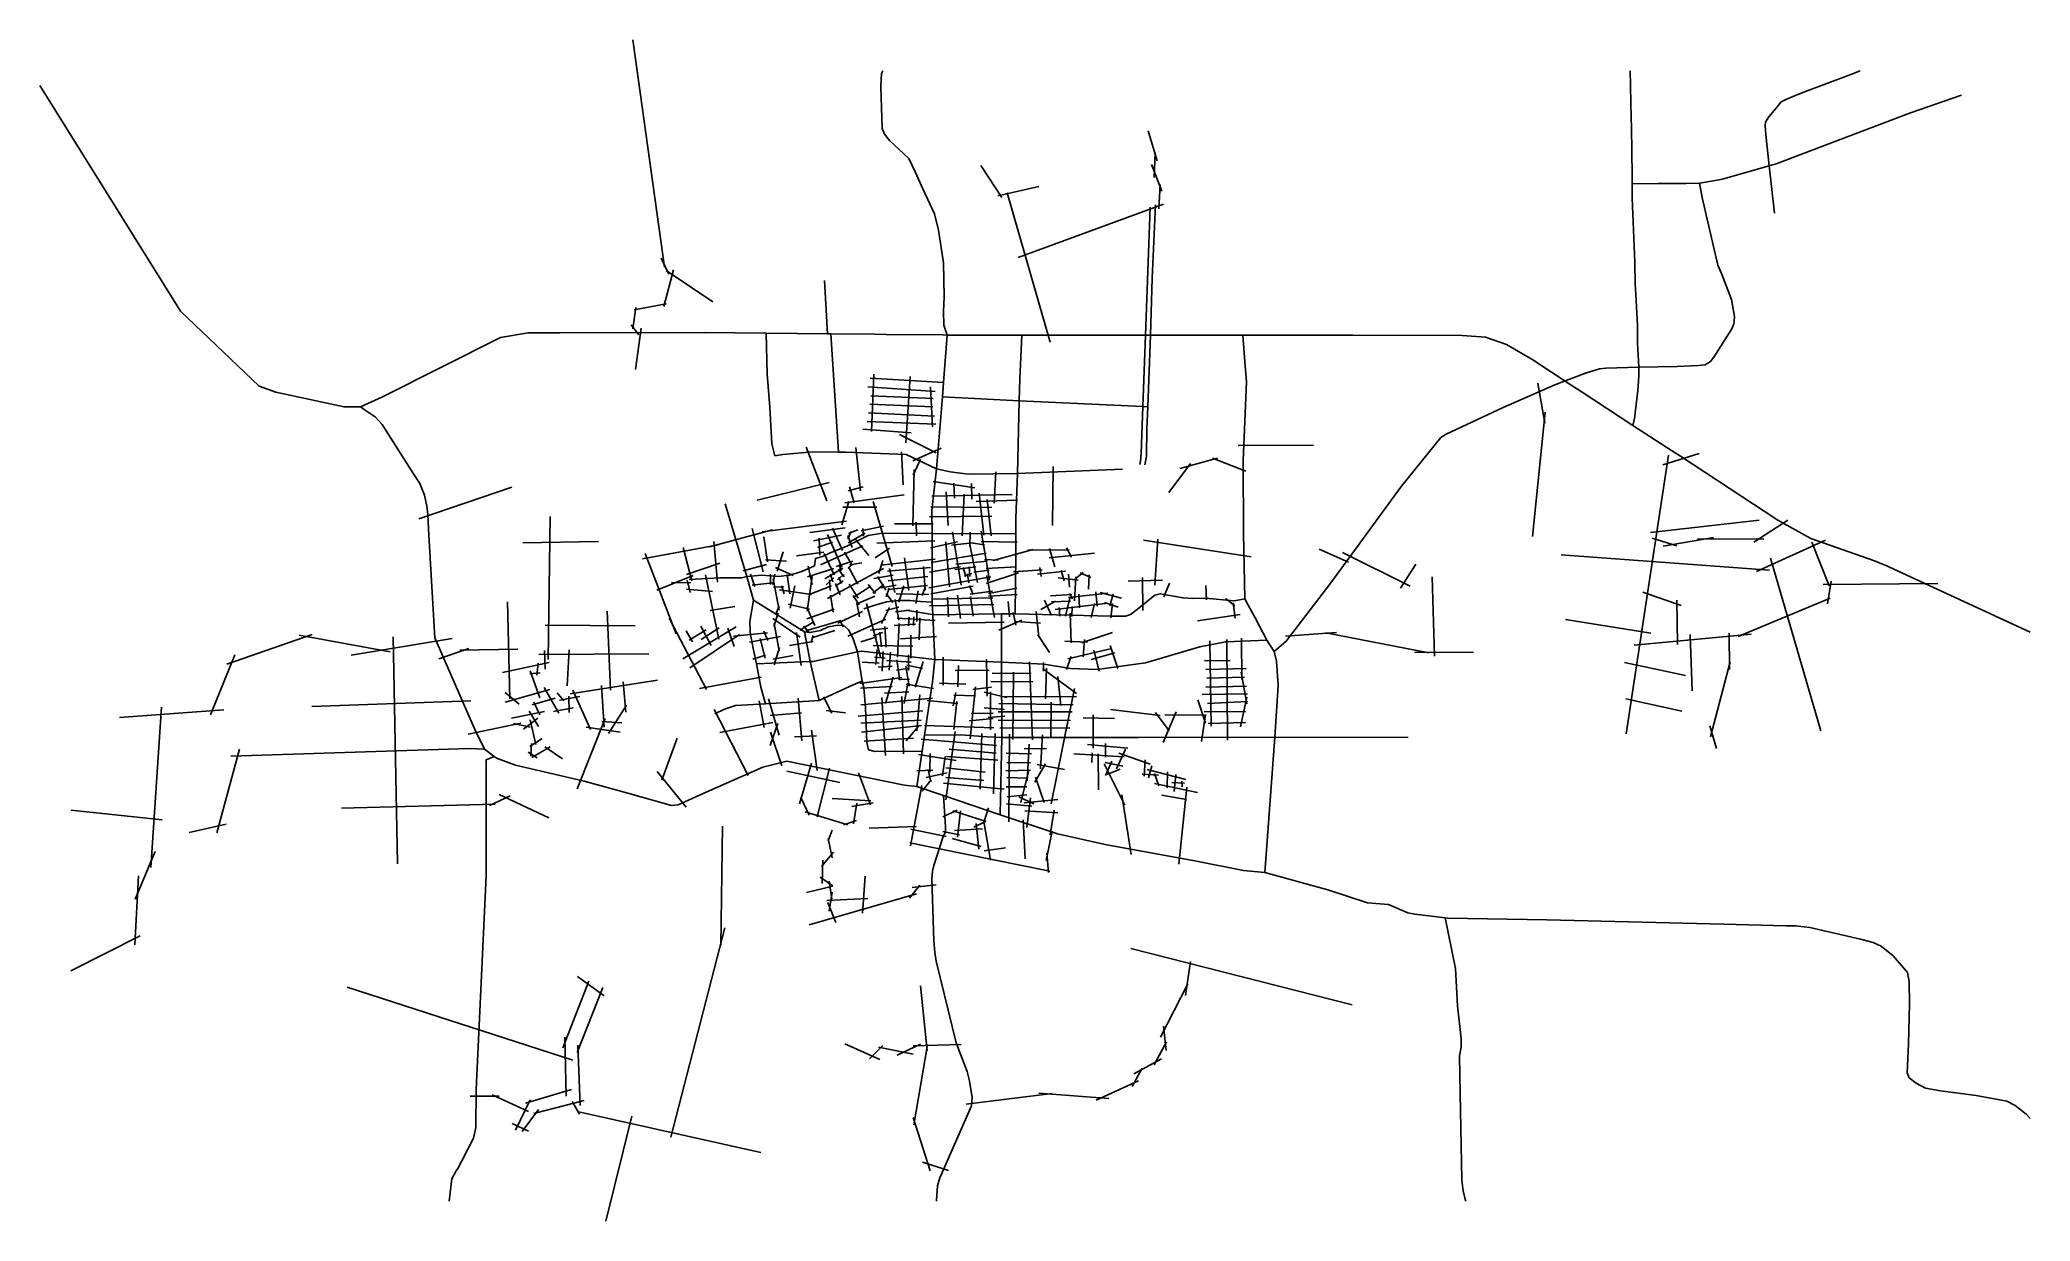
# Model space of a CAD drawing. Header units: metres. Extents: x 1062 to 8858, y 19 to 4646.
import ezdxf

# ---------------------------------------------------------------- set-up
doc = ezdxf.new("R2010")
doc.units = ezdxf.units.M
doc.header["$MEASUREMENT"] = 0
doc.layers.add('路网', color=2, linetype='Continuous')

msp = doc.modelspace()

# ---------------------------------------------------------------- linework, layer by layer
at = {"layer": '路网'}
for p, q in [((3508.2, 3755), (3384.5, 4645.5)), ((5438.7, 4171.3), (5403.4, 4289.2)), ((4747.6, 4153.2), (4830.6, 4027.6)), ((5457.1, 4053.4), (5417, 4157.6)), ((5427.4, 4106.3), (5431.4, 4203.3)), ((4521.2, 4061.9), (4490.2, 4128.8)), ((4814.5, 4034.1), (4975.6, 4071.1)), ((5445.8, 3983.3), (5449.9, 4079)), ((4851.4, 4046.1), (5019.4, 3460.8)), ((4893.6, 3793.2), (5463.5, 4002.5)), ((3525.7, 3728.2), (3496.4, 3789.9)), ((3506, 3601.3), (3543.7, 3744.6)), ((3698.7, 3620), (3515.9, 3741.6)), ((4147.3, 3494.3), (4135.5, 3702.5)), ((3384.4, 3513.8), (3396.4, 3597)), ((3390.2, 3588.6), (3514.7, 3611.3)), ((7320.7, 3528.5), (7316.7, 3597)), ((3408, 3490.4), (3377.7, 3529.7)), ((3417.1, 3516.9), (3395.8, 3354.2)), ((3663.6, 3499), (3097.3, 3498.3)), ((4190, 3030.8), (4159.9, 3494.4)), ((4377, 3492.1), (4334.6, 3492.6)), ((6204.8, 3488.3), (6170.6, 3488.3)), ((4305.4, 3287), (4569.5, 3268.2)), ((4602.3, 3303.2), (4314.7, 3321.1)), ((4329.4, 3336.7), (4320.1, 3111.2)), ((4471, 3327.4), (4454.1, 3067.4)), ((4558.4, 3130.5), (4550.2, 3287)), ((6929.9, 3300.8), (6957.4, 3144.1)), ((4313.5, 3218.6), (4560.3, 3208)), ((4316.4, 3251.4), (4561.8, 3241.3)), ((4286.2, 3120.5), (4475.5, 3106.9)), ((4302.5, 3150.7), (4571.4, 3140.1)), ((4307.3, 3184.4), (4566.1, 3171)), ((6958.8, 3186.7), (6909.3, 2700)), ((4063.9, 3050), (4144.1, 2839.5)), ((4257.8, 3048.5), (4276.1, 2879.2)), ((4429.5, 3099.7), (4573.4, 3028.2)), ((4481.4, 2996.1), (4591.9, 3045.9)), ((5756, 3056.7), (6050.5, 3057.5)), ((7488, 3014.4), (7438.7, 3046)), ((4437, 3032.3), (4443.6, 2902.7)), ((4486.5, 2963), (4481.8, 2742.2)), ((4512.2, 3002.9), (4482.5, 2940.7)), ((5031.5, 2974.7), (5029.2, 2742.9)), ((5484.5, 2872.6), (5568.7, 2986.9)), ((5527.1, 2966.7), (5675.2, 3006.6)), ((5786.5, 2956.8), (5656, 3006.6)), ((7441, 3018.5), (7275.8, 1927.2)), ((7419.1, 2981.3), (7561.4, 3025.1)), ((2546.9, 2769.8), (2911.2, 2893.1)), ((3872.4, 2842.6), (4153.2, 2912)), ((4227.8, 2878.7), (4286.4, 2895.1)), ((4232.9, 2895.4), (4251.7, 2832.7)), ((4560.8, 2916), (4723.8, 2891.6)), ((4641.6, 2909.3), (4645.1, 2850.3)), ((4711, 2907.3), (4713.2, 2847.2)), ((4807.2, 2953.2), (4800.7, 2830.8)), ((4203.6, 2746.1), (4231.5, 2837.9)), ((4207.4, 2815.8), (4340.4, 2815.1)), ((4214.6, 2832.4), (4447.2, 2864)), ((4326.3, 2837.9), (4400.2, 2583.5)), ((4551.7, 2816.5), (4791.2, 2814.3)), ((4556.5, 2857.7), (4871, 2865.4)), ((4612.3, 2875.4), (4620.5, 2744)), ((4682.2, 2865.7), (4674.9, 2702.9)), ((4730, 2837.3), (4891.1, 2842.1)), ((4740.9, 2870.4), (4759.5, 2705)), ((4772.6, 2845.6), (4787.9, 2703.2)), ((2581.6, 2786.7), (2585.9, 2705.7)), ((3052.8, 2218.4), (3061.6, 2778.5)), ((3894.9, 2561.9), (3852.5, 2731.5)), ((3891.7, 2718.2), (4221.3, 2760.7)), ((4077.5, 2716.7), (4216.6, 2734.8)), ((4167.2, 2733.1), (4205.7, 2646.1)), ((4279.5, 2723.1), (4366.2, 2740.9)), ((4288.5, 2701.8), (4286.3, 2732.1)), ((4409.6, 2749.5), (4561.3, 2750.3)), ((4494.6, 2756.1), (4496.5, 2703)), ((4547, 2777.9), (4791.2, 2779.7)), ((7371.6, 2715.7), (7796.6, 2764.9)), ((7775.7, 2678.5), (7908.5, 2764.9)), ((2953.8, 2675.2), (3250.9, 2680.4)), ((3422.5, 2613.1), (3719.8, 2667.7)), ((3582.3, 2657.2), (3616.5, 2526.2)), ((3685.2, 2660), (3931.7, 2727.1)), ((3702.7, 2681), (3716.7, 2521)), ((3911.9, 2600.7), (3898.4, 2699)), ((4092.5, 2683.3), (4202.1, 2705.4)), ((4107.5, 2657.1), (4166.8, 2678.8)), ((4115.3, 2693.8), (4116.9, 2627.7)), ((4119.7, 2590), (4285.5, 2663.3)), ((4147.1, 2708.4), (4203.2, 2579.7)), ((4226.5, 2703.7), (4243.9, 2657.4)), ((4227, 2691.5), (4240, 2719.9)), ((4228.5, 2675.5), (4294.7, 2712.8)), ((4229, 2712), (4265.5, 2726)), ((4257.6, 2688.2), (4308.6, 2625.9)), ((4334.2, 2616.5), (4389.7, 2654.2)), ((4340.4, 2674.8), (4568, 2683.1)), ((4551.1, 2655.5), (4657, 2679.5)), ((4611.4, 2679.8), (4625.1, 2503.8)), ((4633.4, 2665.9), (4715.3, 2675.5)), ((4636.9, 2718.8), (4670.6, 2509.4)), ((4704.2, 2668.8), (4734.6, 2520.1)), ((4706.7, 2717), (4705.3, 2660.2)), ((4708.7, 2675.9), (4761.9, 2667.8)), ((4748.7, 2720.9), (4782.5, 2529.7)), ((4749.1, 2680.2), (4890.4, 2678.8)), ((5016.9, 2653.9), (5037.7, 2581.6)), ((5082.9, 2655.7), (5102.7, 2619.8)), ((5384.9, 2686.2), (5806.3, 2620.4)), ((5429.9, 2509.4), (5440.8, 2690.4)), ((6072.6, 2651.2), (6188.1, 2600.3)), ((7377.6, 2693.4), (7474.5, 2663.6)), ((7420.8, 2662.1), (7617.7, 2696.3)), ((7555.1, 2691.9), (7814.5, 2690.4)), ((7786.2, 2563.1), (8056.7, 2686.3)), ((8003.6, 2677.7), (8070.4, 2506.7)), ((3432.9, 2634.1), (3554, 2319)), ((3595, 2551.9), (3725.2, 2595.9)), ((3817.6, 2565.7), (3908.9, 2590.4)), ((3904.8, 2609.5), (3986.4, 2603.5)), ((3943.7, 2579), (4012.7, 2547.3)), ((3950.1, 2564.5), (3973.6, 2640.1)), ((4026.3, 2625.3), (4132.3, 2638.7)), ((4069.1, 2542.9), (4172.6, 2574.6)), ((4071.2, 2584.2), (4087.5, 2512.5)), ((4134.5, 2633.8), (4173.3, 2549.7)), ((4136.3, 2534.2), (4207.3, 2576.1)), ((4147.5, 2457.4), (4366, 2574.5)), ((4181.6, 2582.5), (4246.2, 2603.2)), ((4193.4, 2590.8), (4200.5, 2565.5)), ((4214.5, 2639.1), (4244, 2587.4)), ((4229.3, 2581.5), (4265.9, 2513.3)), ((4229.5, 2573.8), (4239.4, 2592.4)), ((4234.5, 2589.3), (4281.3, 2597.2)), ((4349, 2556), (4363.7, 2606.3)), ((4355.6, 2587.6), (4568.6, 2611.1)), ((4382.2, 2564), (4550.5, 2579.4)), ((4389.6, 2574.5), (4411.3, 2481.5)), ((4448.9, 2616.8), (4465.9, 2490.7)), ((4523.6, 2582.7), (4529.7, 2490.7)), ((4547.2, 2561.2), (4667.7, 2581.5)), ((4553.6, 2598.1), (4769.4, 2635.2)), ((4646.7, 2571.3), (4728.8, 2582.2)), ((4649.5, 2591.6), (4774.3, 2604.1)), ((4678.4, 2579.2), (4689.7, 2543.5)), ((4702.8, 2581.7), (4705.1, 2543.7)), ((4762.1, 2610), (4815.4, 2608.2)), ((4768.9, 2575.1), (4887.5, 2581)), ((4796.8, 2606.6), (4952.8, 2649.3)), ((4932.1, 2647.3), (5093.6, 2648.2)), ((4978.6, 2578.6), (4984.4, 2543.8)), ((5016, 2617.1), (5193.1, 2635)), ((6165.1, 2637.6), (6430.1, 2506.1)), ((6391.9, 2498.4), (6452.2, 2591.8)), ((7021.5, 2629.2), (7837.3, 2569)), ((7841.4, 2615.5), (8038.9, 1939.4)), ((8299.1, 2584), (8264.1, 2599.1)), ((3479.3, 2490.6), (3621.7, 2548.1)), ((3536.2, 2520.7), (3612.5, 2518.8)), ((3597.8, 2529.3), (3608.7, 2480.9)), ((3669.1, 2550), (3721.2, 2297.8)), ((3845.9, 2552.9), (3863, 2505.1)), ((3851.9, 2509.5), (3931.3, 2519.4)), ((3924.1, 2512.3), (3923.7, 2553.3)), ((3941.1, 2552.9), (3933.4, 2512.5)), ((3934.5, 2534.4), (3958, 2412.2)), ((3936.1, 2502.5), (3976.1, 2503.7)), ((3966.9, 2507.5), (3976.9, 2476)), ((3989.6, 2551.4), (3999.6, 2476.4)), ((4019.5, 2507.2), (4001, 2419.8)), ((4086.9, 2543.8), (4068.2, 2407.8)), ((4163, 2507.6), (4072.6, 2471.5)), ((4172.2, 2538.3), (4141.8, 2510.7)), ((4154.5, 2531), (4157.6, 2488.8)), ((4159.1, 2552.9), (4168.3, 2523.3)), ((4209.2, 2527.3), (4178.1, 2505.6)), ((4178.5, 2516), (4197.2, 2471.4)), ((4210.4, 2551.8), (4187.1, 2530.8)), ((4190.2, 2572.7), (4211.2, 2542.1)), ((4191.4, 2541.7), (4202.6, 2516)), ((4211.2, 2542.1), (4210.4, 2551.8)), ((4232.5, 2513.7), (4267.1, 2459.5)), ((4248.1, 2461), (4316.9, 2506.5)), ((4306.2, 2511.9), (4335.9, 2477.7)), ((4324.5, 2478.4), (4367.8, 2512.2)), ((4329, 2536.5), (4403.9, 2548.7)), ((4342.7, 2543.7), (4375.4, 2489.8)), ((4359, 2498.9), (4416, 2509.6)), ((4388.8, 2498.6), (4376.9, 2463.9)), ((4383.8, 2493.1), (4538.7, 2508.3)), ((4385.4, 2527.1), (4540.6, 2544.3)), ((4446.2, 2507.3), (4426.8, 2442.6)), ((4518.7, 2469.1), (4530.5, 2500.7)), ((4543.6, 2499.2), (4787.5, 2542)), ((4552.5, 2475.5), (4717.7, 2506.1)), ((4682.7, 2544.4), (4712.6, 2555.5)), ((4696, 2553.9), (4701.5, 2519.3)), ((4703.3, 2508.7), (4718.4, 2472.6)), ((4721.1, 2560.5), (4780.4, 2569.1)), ((4769.2, 2516.6), (4894.8, 2558.6)), ((4771, 2547.1), (4801.8, 2383.3)), ((4777.6, 2477.5), (4889.4, 2498.1)), ((4875.6, 2561.9), (4988.4, 2570.2)), ((4969.5, 2552.3), (5079.7, 2564.9)), ((5051.4, 2538.6), (5128.8, 2528.8)), ((5062.3, 2567.7), (5074.1, 2526.8)), ((5091.6, 2552.4), (5094.9, 2502)), ((5115, 2448.3), (5120.3, 2541.8)), ((5116.2, 2533.3), (5148.6, 2558.8)), ((5136.9, 2558.4), (5178.6, 2539.8)), ((5172.1, 2550.7), (5169.7, 2494.4)), ((5324.8, 2525.3), (5459.2, 2529.5)), ((5382.4, 2410.2), (5381.5, 2539.5)), ((5465, 2463.6), (5487.5, 2517.8)), ((5631.5, 2452.5), (5628.9, 2508.4)), ((6525.3, 2231.5), (6515.9, 2542.6)), ((8047.3, 2512.7), (8497.1, 2515.7)), ((8078.9, 2525), (8064.1, 2436.1)), ((2903.6, 2065), (2894.4, 2445)), ((3595.4, 2494.7), (3696.9, 2485.2)), ((3687.4, 2410.3), (3783.7, 2426.5)), ((3958.4, 2427.2), (3943, 2393.7)), ((3958.9, 2491.1), (4084.2, 2472.6)), ((3993.3, 2434.8), (4076.6, 2415.5)), ((4066.4, 2424), (4097.8, 2351.2)), ((4158.4, 2470.9), (4169.9, 2404.6)), ((4247.3, 2469.3), (4271.3, 2432.5)), ((4259.5, 2434.8), (4332.1, 2466.3)), ((4262.1, 2440.5), (4273.2, 2386.2)), ((4299.8, 2438.6), (4354.9, 2229.2)), ((4358.5, 2360.2), (4390.2, 2422.4)), ((4375.2, 2410.5), (4426.7, 2423.6)), ((4376.6, 2476.8), (4403.3, 2442.5)), ((4411.7, 2453.2), (4426.5, 2373.1)), ((4416.8, 2475.3), (4544.8, 2473.8)), ((4493.3, 2438.6), (4502.1, 2488.2)), ((4547, 2429.5), (4798.4, 2434.6)), ((4554.7, 2454.9), (4795.1, 2460.8)), ((4617.8, 2463), (4621.1, 2385.3)), ((4656.1, 2470), (4667.9, 2379)), ((4706.3, 2474.4), (4793.6, 2486.9)), ((4707.7, 2465.9), (4717.7, 2388.6)), ((4778, 2467.1), (4890.6, 2472.9)), ((4854.6, 2445.2), (4860.8, 2385.6)), ((4983.5, 2414.5), (5040.1, 2446.6)), ((4997.2, 2450.9), (5024.6, 2391.4)), ((5021, 2468.5), (5104.5, 2473.8)), ((5025.1, 2443.9), (5099.2, 2446.9)), ((5038.8, 2414.2), (5245, 2439)), ((5055.3, 2422.3), (5057.3, 2388.1)), ((5098.2, 2464.1), (5080.1, 2387.9)), ((5091.1, 2461.6), (5245.1, 2478.2)), ((5095.1, 2477.8), (5107.3, 2456.8)), ((5106.3, 2426.9), (5105, 2387.1)), ((5132.4, 2474), (5134.5, 2421.3)), ((5192.5, 2438.5), (5179.8, 2383.5)), ((5198.1, 2483.1), (5203.5, 2428.1)), ((5214.7, 2480.7), (5298.5, 2458.4)), ((5232.6, 2441.6), (5285.6, 2423.8)), ((5266.3, 2475), (5252.9, 2428.9)), ((5264.1, 2438), (5257.5, 2381.3)), ((5706.9, 2457.8), (5742.6, 2428.3)), ((5735.7, 2440.7), (5743.9, 2380.2)), ((5822.6, 2382.1), (5793.4, 2433.6)), ((7341.6, 2481.9), (7491.6, 2429.9)), ((7473.8, 2450.7), (7476.7, 2277)), ((7714.8, 2308.3), (8074.3, 2458.3)), ((3041.4, 2353.3), (3393.8, 2350.7)), ((3296.7, 2099.1), (3284.2, 2407.6)), ((3526.5, 2380.9), (3673.5, 2101.3)), ((3581, 2220.8), (3789.7, 2346.4)), ((3691.3, 2273.4), (3650.6, 2348.8)), ((3651.8, 2297.5), (3722.4, 2342.7)), ((3756.4, 2341.7), (3782.2, 2269.6)), ((3933, 2379.7), (4039.9, 2305.6)), ((3954.6, 2399.8), (3937, 2348.5)), ((3938.2, 2360.1), (3957.8, 2252.8)), ((4094.1, 2366.3), (4038.7, 2333.8)), ((4054.1, 2349.8), (4072.4, 2326.5)), ((4061.8, 2331.4), (4200.8, 2371.5)), ((4066, 2378.6), (4172.9, 2415.4)), ((4283.9, 2406.1), (4187.9, 2361)), ((4193.9, 2372.4), (4210.6, 2346.1)), ((4227.4, 2310.6), (4376.4, 2377)), ((4315.8, 2333.5), (4383.2, 2341.3)), ((4371.7, 2348.1), (4377.5, 2267.6)), ((4408.1, 2351.3), (4491.6, 2356.9)), ((4413.1, 2405.1), (4470.4, 2411.4)), ((4419.6, 2380.8), (4568.9, 2371.2)), ((4427.8, 2360.2), (4421.1, 2228.4)), ((4453.5, 2411.4), (4565.4, 2393.3)), ((4467, 2384.8), (4464.8, 2350.9)), ((4483.8, 2351.3), (4485.7, 2385.2)), ((4496.9, 2367.1), (4496.9, 2411.4)), ((4508.4, 2381.8), (4505.8, 2296.1)), ((4621.6, 2361.4), (4839.3, 2365.5)), ((4818.4, 2333.4), (4909.1, 2373.3)), ((4874, 2403.3), (4884.8, 2353.3)), ((4885.3, 2367.5), (4981.9, 2360.9)), ((4965.2, 2406.9), (4975.5, 2305.7)), ((5097.8, 2400.1), (5101.1, 2283.4)), ((5596.5, 2370.7), (5763.2, 2394.6)), ((7038.5, 2375), (7372.8, 2321.6)), ((1795, 2200.4), (2129, 2317)), ((2077.9, 2313.4), (2433.9, 2249)), ((2281.5, 2236), (2677.2, 2300.8)), ((2445.5, 2307.8), (2463.3, 1419.1)), ((2624.8, 2221.4), (2742.9, 2261.9)), ((3594.1, 2331.1), (3618.1, 2288)), ((3605.6, 2294.8), (3671.9, 2334.7)), ((3608.2, 2185.7), (3802.3, 2316.4)), ((3779.7, 2310), (3912, 2323.5)), ((3841.8, 2286.2), (3962.9, 2308.3)), ((3883.9, 2300.3), (3902.7, 2223.7)), ((3898.3, 2330.3), (3913.6, 2293.1)), ((3959.8, 2265.2), (3938.6, 2198.4)), ((3998.7, 2273.2), (4090.8, 2289.2)), ((4026.3, 2324.1), (4043.9, 2194.8)), ((4083.6, 2285.5), (4091.7, 2312.5)), ((4086, 2303.2), (4175.7, 2332.9)), ((4277.5, 2288), (4340.4, 2307.2)), ((4325.7, 2273.9), (4482, 2271.3)), ((4326.3, 2311.7), (4363.7, 2324.8)), ((4352.4, 2326.2), (4359, 2267.8)), ((4433.1, 2300.2), (4574.8, 2309.2)), ((4473.4, 2314.3), (4473.4, 2224.3)), ((4971.3, 2315), (5016.7, 2246.4)), ((5077.3, 2290.3), (5165.5, 2287.2)), ((5089.1, 2221.7), (5261.6, 2261.4)), ((5141.7, 2284.6), (5263.6, 2324)), ((5149.2, 2229.6), (5154.1, 2296.9)), ((5254.7, 2273.3), (5284.6, 2183.6)), ((5645.3, 2291.2), (5650.7, 1957.3)), ((5713.7, 1902.4), (5712.1, 2297.4)), ((5768.7, 2301.7), (5770.8, 2141)), ((5940.9, 2310.5), (6140.5, 2324.1)), ((6098.9, 2323.2), (6502.3, 2245.1)), ((7307.2, 2275), (7764.9, 2317.6)), ((7526, 2316), (7534.9, 2095.4)), ((7679.6, 2322.2), (7680.6, 2179.7)), ((1826.2, 2237.2), (1730.9, 2002.3)), ((2706.7, 2255.7), (2934.9, 2259.2)), ((2874.6, 2167.7), (3056.7, 2206.4)), ((3013.6, 2204.6), (3008.3, 2157.4)), ((3016.9, 2237.7), (3447.3, 2240.3)), ((3038.2, 2253.8), (3040.9, 2180.9)), ((3127.3, 2115.1), (3135.2, 2256.1)), ((3855, 2220.1), (3904.7, 2235.7)), ((3935, 2220), (4013.1, 2234.4)), ((4283, 2208.8), (4349.9, 2203.8)), ((4332, 2227.6), (4373.3, 2223.5)), ((4341.6, 2257.4), (4336.1, 2198.7)), ((4346.3, 2189.2), (4400, 2192.9)), ((4365.9, 2250.6), (4361.6, 2173.3)), ((4377.9, 2214.8), (4474.6, 2207.7)), ((4394.1, 2247.5), (4388.9, 2177.3)), ((4418.2, 2176.5), (4469.1, 2184.7)), ((4419.4, 2217.4), (4431, 2138.1)), ((4454.6, 2192.4), (4466.9, 2113.7)), ((4458.6, 2196.3), (4518.9, 2183.8)), ((4464.6, 2237.6), (4464.6, 2176.2)), ((4522.3, 2210.3), (4491.3, 2109.7)), ((4600.9, 2227.9), (4600.1, 2118.1)), ((4661, 2195.5), (4657.6, 2111.7)), ((4770.6, 2220), (4772.7, 2075.4)), ((4938.6, 2209.3), (4950.5, 1903.9)), ((4989.7, 2183.9), (5122.2, 2086.1)), ((4993.7, 2207.2), (4994, 2172.9)), ((5005, 2184.3), (5001.7, 2064.5)), ((5083.1, 2179.7), (5101.9, 2230.9)), ((5180.1, 2218.2), (5272.4, 2244.9)), ((5190.6, 2255.2), (5211, 2172.4)), ((5624.3, 2215.4), (5724.8, 2213.8)), ((5629.6, 2178.9), (5787.2, 2183.7)), ((6447.1, 2246), (6677.3, 2247.7)), ((7269.6, 2206.5), (7508.2, 2156.1)), ((7683.3, 2210.2), (7606, 1916.3)), ((2981.8, 2162.4), (3021.5, 2166.8)), ((2982.9, 2173.9), (3020.9, 2068.8)), ((3094.8, 2008.4), (3037.1, 2108.7)), ((3138.7, 2084.7), (3481.5, 2137.2)), ((3272.1, 1953.1), (3262.3, 2117)), ((3357.1, 2011.8), (3347.1, 2131.3)), ((3645.7, 2104.8), (3886.9, 2150)), ((4273.7, 2124.7), (4438.9, 2147.9)), ((4276.3, 2107), (4401.2, 2112.4)), ((4374, 2046.5), (4404, 2149.6)), ((4426, 2142.1), (4468.9, 2140.4)), ((4461.5, 2126.1), (4447.8, 2046.7)), ((4455.5, 2121.6), (4561.9, 2105.4)), ((4586, 2126.1), (4689.6, 2122.3)), ((4647.1, 2175.5), (4780.7, 2176.9)), ((4727.4, 2111.1), (4706.3, 1908.2)), ((4716.4, 2101.7), (4789.3, 2110.4)), ((4786.9, 2132.2), (4951.3, 2131.7)), ((4792.7, 2165.4), (4945.2, 2164.3)), ((4876.4, 2168.7), (4873, 1905.2)), ((5114.7, 2105.7), (5023.6, 1654.1)), ((5048.9, 2152.6), (5061.3, 2038.8)), ((5629, 2110.7), (5788.8, 2114.4)), ((5632.7, 2145.1), (5780.4, 2149.9)), ((5767.6, 2168.5), (5789.9, 2045.2)), ((1538.2, 2032.2), (1496.2, 1404.1)), ((2127.6, 2034.6), (2750, 2056.8)), ((2884.2, 2089.4), (2939.7, 2043.7)), ((2885.1, 2051.6), (3059.3, 2100.9)), ((2990.4, 2041.1), (3080.4, 2067.7)), ((2997.1, 2052.2), (3020.4, 2002.3)), ((3074.2, 2014.5), (3151.4, 2029.5)), ((3088.6, 2088.1), (3114.6, 2056.6)), ((3096.9, 2059.9), (3177.8, 2074.3)), ((3135.3, 2010.6), (3134.2, 2075.5)), ((3149.5, 2099.2), (3218.7, 1944.3)), ((3290.1, 1928.3), (3360.4, 2040)), ((3879.1, 2056.3), (3899, 1952.5)), ((3916.4, 2064.5), (3957.8, 1921.9)), ((4032.5, 2067.4), (4047.3, 1900.4)), ((4131.5, 2072), (4164.4, 2008.8)), ((4278.5, 2041.4), (4558.5, 2067.8)), ((4359.6, 2070), (4375, 1842.6)), ((4370.9, 2087), (4465.5, 2091.9)), ((4438.1, 2073.7), (4445.4, 1849.2)), ((4509.3, 2080.3), (4496.8, 1938.7)), ((4537.7, 2058.6), (4658, 2045.8)), ((4649.9, 2089.8), (4639.2, 2037.2)), ((4653.3, 2053.9), (4642.2, 1945.2)), ((4727.4, 2076.1), (4642.6, 2079.1)), ((4761, 2090.4), (4849.4, 2070.4)), ((4761, 2029.8), (4840, 2023.4)), ((4786.2, 1943.6), (4785.3, 2092.5)), ((4818.2, 2047), (5109.5, 2041.6)), ((4833.7, 2072), (5122.2, 2074.4)), ((5022.8, 2051.5), (5022.3, 1910.4)), ((5627.7, 1969.9), (5598.2, 2060.3)), ((5615.3, 2081.1), (5792, 2083.8)), ((5635.9, 2046.8), (5793, 2054.7)), ((5790.4, 2070.6), (5765.5, 1954.8)), ((7274.1, 2064.3), (7493.4, 2017)), ((1373.8, 1992.1), (1783, 2021.3)), ((2740.2, 1926.9), (2946.6, 1969.6)), ((2910, 1989), (3038.2, 2015.6)), ((2982.7, 1953.5), (2917.7, 1968.5)), ((2956, 1946.3), (3012.1, 1988.4)), ((2978.8, 2016.7), (3015.4, 1955.7)), ((2982.1, 1981.8), (3005.4, 1886.4)), ((3166.6, 1712.3), (3276.8, 1988.2)), ((3201.6, 1953.7), (3335, 1934.4)), ((3263, 1975.3), (3341.1, 1970.9)), ((3704, 2023.1), (3836.7, 1764.5)), ((3725, 1933), (3933.8, 1971.5)), ((3953.3, 1968.4), (3922.3, 1882)), ((3922.5, 1999), (4045.8, 2010.2)), ((4141.9, 2018.6), (4217.2, 2009.7)), ((4267.8, 1997.4), (4520.3, 2017.9)), ((4278.1, 1968.8), (4514.4, 1981.3)), ((4281, 1933.6), (4515.9, 1960.7)), ((4455.7, 1900.6), (4504.9, 1958.5)), ((4526.9, 1959.8), (4799, 1951.7)), ((4702.4, 1979), (4796.8, 1987.1)), ((4710.5, 2006.7), (4796, 2008.9)), ((4776.8, 1991.8), (4841.7, 1996.9)), ((4815.7, 1981), (5098.7, 1980.3)), ((4816.4, 2014), (5106.1, 2013.3)), ((4821.8, 1949.4), (5096.7, 1950.7)), ((5148.7, 1990.5), (5271.6, 1987.6)), ((5187.4, 1871.2), (5188.3, 2001.7)), ((5256.1, 2022.8), (5450.4, 1999.3)), ((5432.7, 2011.1), (5485.7, 1939)), ((5513.6, 2014), (5462.1, 1894.2)), ((5468.8, 2001.5), (5625.5, 2000.1)), ((5612.2, 1897.9), (5628.4, 2003)), ((5622.2, 2015.1), (5784.1, 2013.5)), ((5638.5, 1967.4), (5784.6, 1972.2)), ((7603, 1959.2), (7629.7, 1870.4)), ((2981.6, 1878.6), (3029.8, 1909.7)), ((2988.2, 1889.2), (2984.9, 1840.4)), ((2989.3, 1834.3), (3061.5, 1877)), ((3039.8, 1876.4), (3109.2, 1829.3)), ((3558.5, 1911), (3498.7, 1746)), ((3924.5, 1934.4), (3968.9, 1802.9)), ((4018.4, 1915.2), (4104.2, 1920.4)), ((4084.3, 1941.8), (4106.4, 1784.4)), ((4290.6, 1899.1), (4483.6, 1910.1)), ((4514.1, 1907.2), (4809, 1882.3)), ((4646.9, 1936.8), (4611.2, 1668.9)), ((4752.1, 1929.3), (4745.9, 1710.8)), ((4803.7, 1929.3), (4797.5, 1692.3)), ((4860, 1925.7), (4857.2, 1582.6)), ((4937.7, 1886.9), (4929.4, 1743.5)), ((4989.7, 1924.3), (4982.1, 1789.9)), ((5165.7, 1885.6), (5323.1, 1871.8)), ((5235.9, 1890.1), (5235.9, 1836.5)), ((1844, 1868), (1754.8, 1539.8)), ((2974.9, 1855.3), (3010.4, 1833.7)), ((3671.9, 1698.5), (3893.6, 1796.4)), ((4084.5, 1812.2), (4037.6, 1653.4)), ((4503.2, 1846.8), (4651.1, 1823.5)), ((4549.9, 1850.8), (4548, 1777.9)), ((4597.8, 1763.6), (4608.3, 1838.7)), ((4610.6, 1794.1), (4764.6, 1777.7)), ((4613.9, 1839.3), (4814, 1824.2)), ((4623.9, 1868.1), (4808.1, 1851.3)), ((4847.6, 1852.5), (4946.4, 1849)), ((4849.8, 1814.7), (4942.5, 1814.2)), ((4918.3, 1868.9), (5005.7, 1869.6)), ((5000.7, 1810.1), (4959.9, 1737.9)), ((4968.9, 1807.2), (5075, 1787.8)), ((5111.6, 1848.9), (5309.3, 1837)), ((5184.5, 1853), (5182.7, 1815.9)), ((5207.5, 1849.8), (5208.4, 1708.1)), ((5230.9, 1809.6), (5312.4, 1648.1)), ((5235.4, 1815), (5303.8, 1800.7)), ((5236.8, 1765), (5261.1, 1820.9)), ((5279.9, 1790.2), (5314.4, 1867.2)), ((5288.7, 1852.1), (5411.2, 1808.5)), ((5391.9, 1825.5), (5387.3, 1761.3)), ((5404.7, 1754.9), (5417.1, 1802.1)), ((3480.2, 1780.1), (3594.1, 1640.8)), ((3988.4, 1781.9), (4195.6, 1737.3)), ((4154.5, 1792.8), (4107.1, 1601.9)), ((4268.7, 1775.2), (4315.7, 1649.8)), ((4516.9, 1725.8), (4472.3, 1489.3)), ((4497.2, 1782.2), (4559.4, 1785.5)), ((4517.7, 1703.6), (4553.9, 1747.1)), ((4533.4, 1757.1), (4616.4, 1775.2)), ((4541.5, 1787.9), (4552.6, 1739.8)), ((4602.3, 1734.9), (4839.4, 1711.5)), ((4611, 1756.6), (4759.5, 1745)), ((4845.4, 1782.5), (4942.9, 1785.5)), ((4847.5, 1720.4), (4927.8, 1719.6)), ((4850.2, 1756.4), (4929.7, 1754.1)), ((4934.2, 1780.2), (4904.4, 1658.2)), ((4962.1, 1757.6), (4995.8, 1658.3)), ((5241.4, 1767.7), (5293.3, 1789.7)), ((5379.5, 1769.1), (5443.7, 1765.9)), ((5398.8, 1788.4), (5551.1, 1748.5)), ((5427.7, 1771.9), (5445.6, 1723.7)), ((5427.7, 1733.4), (5597, 1697.6)), ((5477.7, 1715.5), (5479.5, 1779.2)), ((5495.6, 1737.5), (5545.6, 1733.8)), ((5511.7, 1768.2), (5504.8, 1702.2)), ((5555.4, 1718.5), (5523.7, 1417.7)), ((5535.5, 1742.1), (5536.9, 1720.1)), ((2243.3, 1636), (2845.8, 1652.7)), ((2823.5, 1647.1), (2904.2, 1684.7)), ((2861.1, 1690.2), (3055.9, 1598.5)), ((4042.5, 1678.6), (4075, 1609.6)), ((4166.2, 1674.1), (4317, 1665.1)), ((4242.1, 1643.4), (4326.1, 1657.9)), ((4249.3, 1575.3), (4262.8, 1655.6)), ((4777.3, 1637.8), (4759.4, 1579.9)), ((4848.2, 1653.3), (4947.8, 1644.1)), ((4851.3, 1681.3), (4928.5, 1689.2)), ((4896.6, 1681.3), (4955.2, 1653.1)), ((4917.6, 1657.5), (5050, 1670)), ((4928.7, 1561.1), (4942.5, 1676.9)), ((5300, 1688.1), (5337.2, 1454.9)), ((5457.1, 1687.1), (5553.9, 1671)), ((1184.4, 1629.1), (1540.7, 1591)), ((1647.3, 1541.8), (1791.3, 1574.2)), ((3736.1, 1566.5), (3728.9, 1098.7)), ((4060.1, 1622.2), (4227.2, 1571.3)), ((4210, 1571.7), (4261, 1588)), ((4311, 1558.4), (4495.6, 1564.3)), ((4599.6, 1603.1), (4655.6, 1629)), ((4768.8, 1584.9), (4638.5, 1626)), ((4668.6, 1625.4), (4657, 1522.8)), ((4719.9, 1562), (4763.5, 1583.5)), ((4729.3, 1576.9), (4740, 1475.7)), ((4785.2, 1432.2), (4759.8, 1584.7)), ((4914.2, 1590.5), (4921.3, 1437.8)), ((4919.7, 1625.6), (5050, 1618.7)), ((5035.5, 1628.4), (5019.5, 1532)), ((4149.8, 1507.9), (4166.2, 1550.2)), ((4166.2, 1441.4), (4149.8, 1517.5)), ((5018.7, 1390.4), (4469.7, 1500.9)), ((4473.6, 1554.8), (4612.3, 1526)), ((4601, 1525.3), (4563.2, 1412.1)), ((4598.5, 1544.6), (4664.2, 1531.4)), ((4636.1, 1518), (4748.7, 1486.7)), ((4644.6, 1549), (4755, 1555.4)), ((5027.2, 1546.2), (5003.7, 1431.4)), ((1435.1, 1280.7), (1514, 1466.4)), ((4123.3, 1408.2), (4170.7, 1464)), ((4126.7, 1341.6), (4128.4, 1433)), ((4760.5, 1469.2), (4844.3, 1481.2)), ((5006.4, 1460.7), (5013, 1384.1)), ((1447.8, 1371.8), (1433.8, 1101)), ((4065.2, 1306.7), (4167.9, 1331.5)), ((4168.4, 1331.9), (4118.8, 1366.3)), ((4164.5, 1280.6), (4154.3, 1350)), ((4284.7, 1225.4), (4294.2, 1369.7)), ((4468.6, 1284.6), (4508.6, 1335.3)), ((4479.3, 1325.2), (4572.9, 1336.5)), ((4075.9, 1179.7), (4495.6, 1300.4)), ((4144.2, 1275), (4305, 1282.3)), ((4180.3, 1188.8), (4148.1, 1267.1)), ((4154.3, 1232.7), (4165.1, 1307.1)), ((7901.1, 1176.3), (7939.3, 1175.4)), ((1183.1, 999.3), (1455.4, 1136.6)), ((3533.2, 347.8), (3745, 1167.4)), ((5335.5, 1086.7), (6202.9, 865.7)), ((5549.3, 903.2), (5569.4, 1036.5)), ((3110.9, 698), (3212.8, 959)), ((3168.1, 976.9), (3272.8, 901.8)), ((4537.6, 687.9), (4511.3, 940.7)), ((5452.3, 739.5), (5558.4, 948.8)), ((2265.8, 935.1), (3149.1, 650.1)), ((3267.4, 934), (3167.2, 679.3)), ((5474.2, 687.4), (5463.3, 783.3)), ((3123.9, 508.7), (3118, 739.2)), ((3169.9, 708.8), (3178.8, 472.6)), ((4352.6, 651.6), (4214.8, 714.1)), ((4311.8, 655.2), (4364.4, 706.9)), ((4419.7, 669.7), (4512.2, 712.3)), ((4482.3, 705.1), (4670.9, 711.4)), ((4537.9, 702.2), (4486, 396.4)), ((5427.2, 631.5), (5475.2, 721.7)), ((4347.2, 700.5), (4483.2, 673.4)), ((5346.6, 596.1), (5455.7, 654.9)), ((5200.1, 492.8), (5364.9, 568.1)), ((5340.3, 547), (5379.8, 617.8)), ((2747.8, 508.3), (2861.3, 508.3)), ((2833.6, 513.7), (2976.7, 448.5)), ((2925.7, 376.1), (2983, 494)), ((2964.2, 481.5), (3144, 535.2)), ((2996.4, 440.4), (3194.1, 491.4)), ((3147.5, 487.8), (3175.3, 438.6)), ((4690, 476.8), (5027, 519.6)), ((4975, 520.2), (5249.8, 499.6)), ((2912.3, 401.1), (2976.7, 371.6)), ((2951.7, 369.8), (3015.2, 456.5)), ((3166.3, 448.5), (3886.6, 287.7)), ((3380.2, 430.7), (3278.6, 19)), ((4482.4, 424.6), (4549, 216.4)), ((4519.9, 249.8), (4621.7, 217.9))]:
    msp.add_line(p, q, dxfattribs=at)
for points in [[(4490.2, 4128.8), (4466.2, 4180.7), (4390.2, 4251.6), (4370.5, 4276.4), (4362, 4298.5), (4356.1, 4462.9), (4359.4, 4513.3), (4363.4, 4523.8)], [(7316.7, 3597), (7314.3, 3628.8), (7311.5, 3688.2), (7309.2, 3774.2), (7303.6, 3931.2), (7299.7, 4026.8), (7299.4, 4081.2), (7299.3, 4108.8), (7297.7, 4213.6), (7296.9, 4296.9), (7294.1, 4396), (7292.2, 4469.3), (7290.9, 4523.8)], [(8192.8, 4523.8), (8155.3, 4509.9), (8009.9, 4454.8), (7968.2, 4438.9), (7926.1, 4422.2), (7893.6, 4408), (7882.1, 4400.8), (7868.5, 4384.5), (7835.2, 4343.9), (7821.3, 4323.2), (7819.7, 4310.1), (7823.3, 4273.4), (7832.4, 4188.6), (7835.6, 4152), (7856.2, 3966.3)], [(3097.3, 3498.3), (2975.3, 3498.1), (2865.8, 3479.3), (2401.4, 3246), (2318, 3208), (2253.7, 3208.1), (1987, 3266), (1921.7, 3289.7), (1613, 3582.3), (1061.8, 4466.7)], [(7299.4, 4081.2), (7401.7, 4083.3), (7509.6, 4082.2), (7563.4, 4083.5), (7639.9, 4097.7), (7657.3, 4101.3), (7835.6, 4152), (7863.6, 4159.9), (8390, 4359.3), (8589.3, 4429)], [(4616, 3489.2), (4603.6, 3527.6), (4602.3, 3581.4), (4604.8, 3639.3), (4602, 3772.7), (4582, 3900.7), (4566.3, 3964.3), (4521.2, 4061.9)], [(5897.4, 2250.6), (5944.2, 2290.5), (6119.1, 2518.7), (6395.1, 2897.9), (6550.3, 3087.6), (6570.7, 3101.4), (6793.7, 3206.2), (6996.3, 3294.9), (7116.4, 3339.9), (7171.3, 3356.6), (7196.5, 3360.2), (7325.8, 3363), (7474.9, 3366.3), (7558.9, 3370.7), (7585.3, 3373), (7606, 3385.6), (7619.1, 3403), (7689.6, 3514.2), (7697.7, 3533.1), (7699.2, 3544.2), (7700.1, 3562.3), (7687.8, 3629), (7649.5, 3731), (7635.4, 3763.2), (7618, 3836), (7573, 4028.5), (7563.4, 4083.5)], [(5410.6, 3990.3), (5392.8, 3489), (5382.8, 3209.2), (5376.5, 3024.8), (5373.9, 2995.5), (5370.6, 2982.8)], [(5390.6, 2980.9), (5397.2, 3014.8), (5398, 3122.9), (5401.9, 3208.3), (5412.4, 3489), (5419.5, 3711.9), (5432.1, 3999.1)], [(7302.4, 3135.2), (7309.1, 3168.4), (7311.5, 3184.7), (7321, 3272), (7324.6, 3307.8), (7325.8, 3332.5), (7325.8, 3363), (7320.7, 3458.8), (7319.5, 3502.6), (7320.7, 3528.5)], [(4334.6, 3492.6), (4159.9, 3494.4), (4147.3, 3494.3), (3906.7, 3496.6), (3663.6, 3499)], [(3940.9, 3016.8), (3929, 3063.4), (3921.9, 3206.8), (3911.2, 3335.9), (3906.7, 3496.6)], [(4616, 3489.2), (4599.5, 3489.8), (4377, 3492.1)], [(4496.9, 1721.6), (4518, 1860.2), (4527.4, 1922.4), (4559.1, 2130.6), (4567.6, 2218.1), (4559.8, 2394.2), (4556.8, 2443.6), (4557.7, 2712.5), (4556.5, 2801.6), (4574.7, 2965.5), (4598.2, 3246.8), (4602.3, 3303.2), (4616, 3489.2)], [(6170.6, 3488.3), (5774.1, 3488.7), (5412.4, 3489), (5392.8, 3489), (4908.1, 3489.5), (4616, 3489.2)], [(4883, 2397.6), (4885.2, 2628.8), (4885.2, 2710.6), (4885.2, 2771), (4890.9, 2946.8), (4898.4, 3231.4), (4900.7, 3318.2), (4908.1, 3489.5)], [(5793.4, 2433.6), (5782.6, 2455.7), (5776.9, 2712.7), (5775.5, 2997.5), (5788.6, 3306.7), (5781.7, 3385.8), (5774.1, 3488.7)], [(6909.9, 3391.9), (6807.5, 3451.8), (6724.1, 3480.6), (6633.6, 3488), (6204.8, 3488.3)], [(7099.6, 3267.8), (7052.8, 3298.4), (6909.9, 3391.9)], [(2318, 3208), (2336, 3195), (2375.3, 3169), (2403.4, 3139.1), (2523, 2949.6), (2550.5, 2907.3), (2569, 2862.7), (2578.5, 2819.3), (2581.6, 2786.7)], [(4598.2, 3246.8), (4898.4, 3231.4), (5382.8, 3209.2), (5401.9, 3208.3)], [(7438.7, 3046), (7302.4, 3135.2), (7099.6, 3267.8)], [(3940.9, 3016.8), (3971.9, 3021), (4088.6, 3032), (4190, 3030.8), (4220.7, 3030.5), (4455.6, 3021), (4574.7, 2965.5), (4628.2, 2953.4), (4698, 2945.1), (4890.9, 2946.8), (5302.6, 2963.7)], [(8264.1, 2599.1), (8248.9, 2605.7), (7998.7, 2692.1), (7870, 2764), (7488, 3014.4)], [(3746.8, 2828.7), (3830.9, 2543.7), (3857.5, 2451.2), (4057.1, 2326.7), (4078.6, 2324), (4120.1, 2332.1), (4149.4, 2346.5), (4187.9, 2352.8), (4211.5, 2352.2)], [(2585.9, 2705.7), (2609.4, 2303.9), (2765.4, 1944.7), (2804.1, 1868), (2841.5, 1839.1), (2850.1, 1832.4), (2924.8, 1804.7), (3193.6, 1742.4), (3364.7, 1695.7), (3536.7, 1646.6), (3561.8, 1649.8), (3671.9, 1698.5)], [(3604.9, 2532.6), (3725.7, 2538.7), (3810.5, 2538.1), (3830.9, 2543.7), (3889.9, 2549.3), (3955.1, 2543.2), (3998.4, 2548.6), (4046.7, 2562.7), (4096.4, 2585.5), (4100.1, 2614.7), (4127.9, 2622.5), (4155.2, 2635.7), (4222.7, 2662.5), (4248.7, 2675.7), (4306.2, 2704.9), (4362.4, 2713.5), (4557.7, 2712.5), (4885.2, 2710.6)], [(8858.3, 2326.1), (8305.1, 2581.4), (8299.1, 2584)], [(3903.8, 2045.3), (3885.7, 2110.8), (3868.9, 2201.3), (3856, 2261.3), (3844.6, 2324.9), (3843.1, 2367.3), (3857.5, 2451.2)], [(4290, 2417.2), (4329.4, 2429.8), (4378.2, 2444.2), (4424.5, 2450.4), (4470.8, 2449.1), (4511.1, 2446), (4556.8, 2443.6)], [(5782.6, 2455.7), (5740, 2448.5), (5626, 2458.8), (5578.3, 2457.8), (5540.1, 2460.1), (5450.3, 2476.1), (5428.9, 2470.5), (5361.6, 2415.5), (5334.1, 2394.7), (5315, 2388.5), (5258.3, 2387.9), (4883, 2397.6), (4829.1, 2397), (4559.8, 2394.2)], [(4518, 1860.2), (4332.4, 1858.1), (4307.4, 1864.5), (4301.4, 1893.8), (4295.7, 2029), (4289.7, 2108.7), (4283.4, 2133.2), (4265.2, 2248.2), (4246.7, 2303.2), (4229.5, 2335.2), (4211.5, 2352.2)], [(4823.5, 1610.4), (4830.5, 1913.5), (4829.4, 2208.2), (4829.1, 2397)], [(5860.4, 1384.6), (5899, 1914.5), (5912.6, 2116.8), (5906.7, 2212.6), (5897.4, 2250.6), (5867.9, 2295), (5822.6, 2382.1)], [(4115.3, 2057.5), (4079.3, 2210.6), (4057.1, 2326.7)], [(4567.6, 2218.1), (4829.4, 2208.2), (4996.1, 2199.9), (5099.4, 2182.8), (5203.3, 2179.8), (5392.4, 2205.8), (5605.2, 2267.9), (5707.4, 2287.4), (5867.9, 2295)], [(3868.9, 2201.3), (4079.3, 2210.6), (4090.9, 2211.1), (4265.2, 2248.2), (4280.2, 2251.4), (4567.6, 2218.1)], [(3706.4, 2005.6), (3743.8, 2024.5), (3787.5, 2038.5), (3903.8, 2045.3), (4115.3, 2057.5), (4233.8, 2112.6), (4266, 2127.8), (4283.4, 2133.2)], [(4527.4, 1922.4), (4669.8, 1923.7), (4772.4, 1916.3), (4830.5, 1913.5), (5364.8, 1912.9), (5899, 1914.5), (6421.7, 1912.6)], [(2804.1, 1868), (2743.4, 1869.6), (1809.5, 1840.1)], [(2664.7, 97), (2675.4, 184.7), (2693.2, 216.5), (2699.6, 225.4), (2715.3, 255.2), (2760.9, 344.3), (2769.3, 386.3), (2770.5, 534.3), (2810.9, 1371.7), (2810, 1520.1), (2809.7, 1825.2), (2841.5, 1839.1)], [(3893.6, 1796.4), (3987.4, 1820.4), (4448.5, 1727.2), (4496.9, 1721.6), (4602, 1685.8), (4823.5, 1610.4), (5048.4, 1536.5), (5234.9, 1494.6), (5592.1, 1428.6), (5777.2, 1393), (5860.4, 1384.6), (6107.4, 1317.2), (6262.1, 1265.1), (6344.8, 1259), (6420.9, 1226.3), (6448.5, 1220.9), (6566.2, 1206.8), (6576.8, 1205.6), (6964.4, 1199.2), (7658, 1181.9), (7901.1, 1176.3)], [(4602, 1685.8), (4609.9, 1564), (4609.1, 1542.8), (4601, 1525.3)], [(4563.2, 1412.1), (4558, 1390.1), (4556.5, 1361.2), (4563.2, 1116.6), (4567.6, 1072.7), (4572.4, 1036.7), (4650.9, 718), (4668.7, 673), (4693.9, 604.6), (4702.7, 574.1), (4713.8, 504.2), (4712, 471.1), (4587.2, 189), (4577.9, 157), (4574.6, 100.9), (4574.5, 97)], [(6566.2, 1206.8), (6607.2, 1008.2), (6615.5, 862), (6629.9, 733.9), (6629.3, 700.2), (6623.3, 667.2), (6625.1, 520.4), (6632.6, 180.1), (6637.4, 137.4), (6645.2, 104.9), (6647.3, 97)], [(7939.3, 1175.4), (7995.4, 1168.5), (8193.5, 1123.9), (8243.7, 1110.1), (8275.1, 1095.6), (8321, 1058), (8377.1, 992.3), (8384.8, 958.2), (8385.6, 870.4), (8381.4, 712.7), (8376.3, 600.1), (8383.9, 580.5), (8411.1, 559.2), (8447.7, 540.3), (8507.2, 529.2), (8646.6, 511.1), (8766.5, 488.7), (8799.7, 472.5), (8843, 438.3), (8858.3, 420.7)]]:
    msp.add_lwpolyline(points, dxfattribs=at)

doc.saveas('drawing.dxf')
